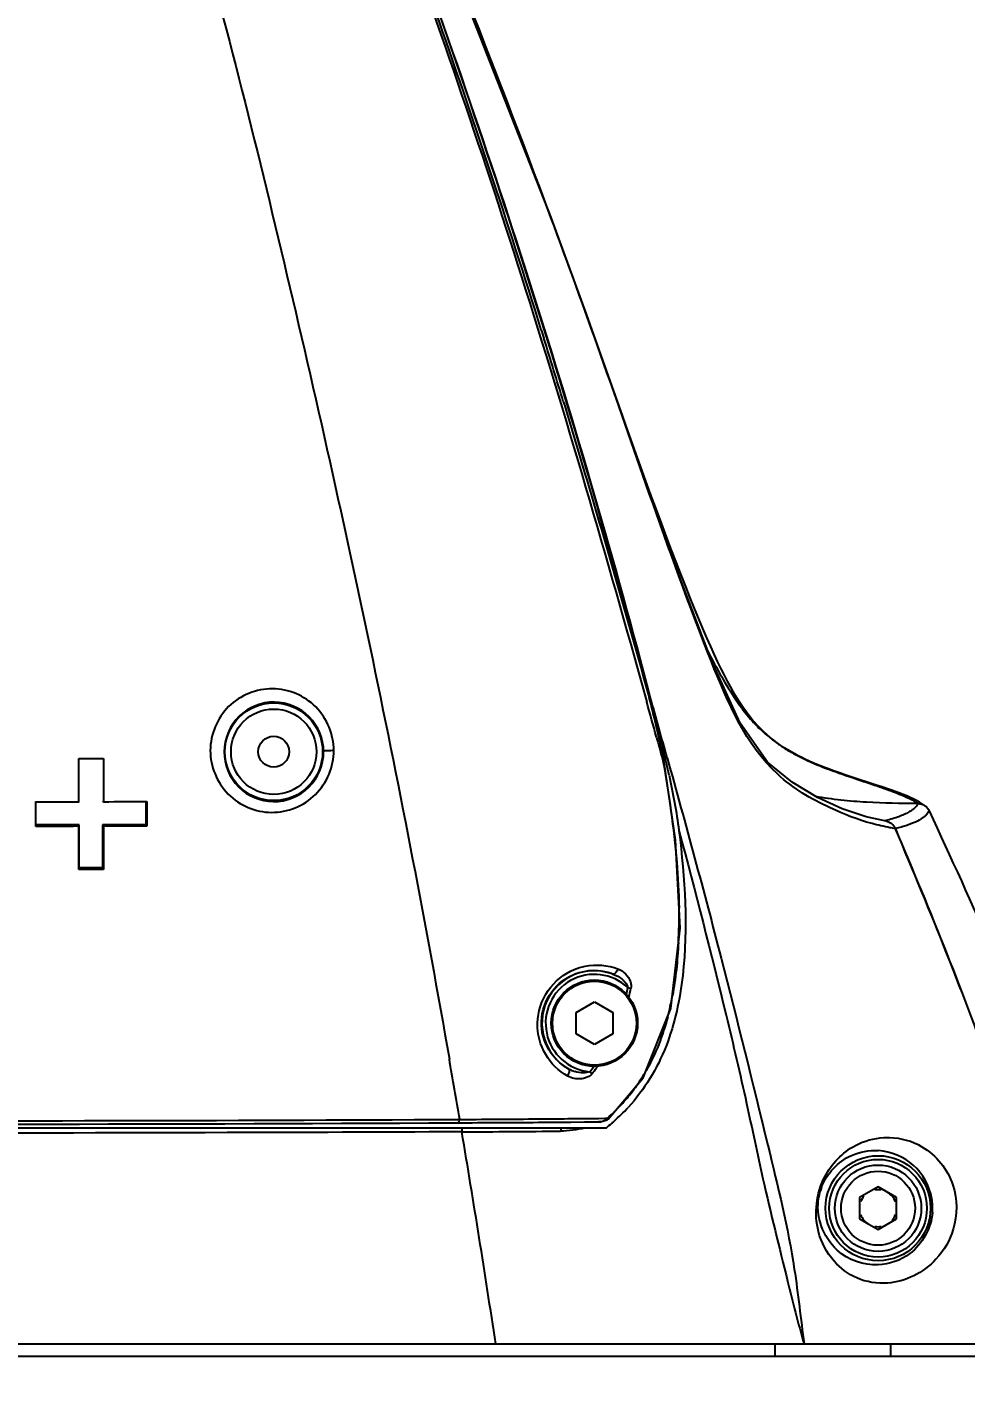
# Model space of a CAD drawing. Header units: millimetres. Extents: x 4086 to 8300, y 123 to 1549.
# Drawn here: x 7727.9 to 7746.93, y 1070.76 to 1098.19 of the extents above; entities that cross this region are included whole.
import ezdxf

# ---------------------------------------------------------------- set-up
doc = ezdxf.new("R2010")
doc.units = ezdxf.units.MM
for name, color, linetype in [('外形图', 7, 'Continuous'), ('尺寸标注', 7, 'Continuous'), ('运动范围', 7, 'Continuous')]:
    doc.layers.add(name, color=color, linetype=linetype)
doc.styles.add('思源黑', font='SourceHanSansCN-Normal.ttf')
doc.dimstyles.new('尺寸标注_1_4比例', dxfattribs={"dimtxt": 7, "dimasz": 6, "dimexe": 2, "dimexo": 1.5, "dimgap": 1, "dimtad": 1, "dimdec": 1, "dimlfac": 4, "dimdsep": 46, "dimtxsty": '思源黑', "dimcen": 0.09, "dimadec": 0, "dimazin": 0, "dimtp": 0.01, "dimtm": 0.01, "dimtfac": 1, "dimtdec": 1, "dimtofl": 0, "dimtmove": 0, "dimatfit": 3, "dimfxl": 1, "dimtolj": 1, "dimarcsym": 0})

# ---------------------------------------------------------------- blocks, each defined once
blk = doc.blocks.new('*D980')
at = {"layer": 'Defpoints', "color": 0}
for p in [(7715.4, 1094.563), (7727.9, 1010.479), (7715.4, 995.019)]:
    blk.add_point(p, dxfattribs=at)
at = {"layer": '尺寸标注', "color": 0, "lineweight": -2}
for p, q in [((7715.4, 1093.063), (7715.4, 993.019)), ((7727.9, 1008.979), (7727.9, 993.019)), ((7709.4, 995.019), (7703.4, 995.019)), ((7733.9, 995.019), (7739.9, 995.019))]:
    blk.add_line(p, q, dxfattribs=at)
at = {"layer": '尺寸标注', "color": 0}
for points in [[(7709.4, 994.019), (7709.4, 996.019), (7715.4, 995.019)], [(7733.9, 996.019), (7733.9, 994.019), (7727.9, 995.019)]]:
    blk.add_solid(points, dxfattribs=at)
at = {"layer": '尺寸标注', "color": 0, "insert": (7721.65, 999.643), "char_height": 7, "attachment_point": 5, "style": '思源黑'}
blk.add_mtext('\\A1;50', dxfattribs=at)
blk = doc.blocks.new('*D983')
at = {"layer": 'Defpoints', "color": 0}
for p in [(7737.954, 1108.508), (7756.117, 1021.008), (7954.12, 1021.008)]:
    blk.add_point(p, dxfattribs=at)
at = {"layer": '尺寸标注', "color": 0, "lineweight": -2}
for p, q in [((7739.454, 1108.508), (7956.12, 1108.508)), ((7954.12, 1102.508), (7954.12, 1027.008)), ((7757.617, 1021.008), (7956.12, 1021.008))]:
    blk.add_line(p, q, dxfattribs=at)
at = {"layer": '尺寸标注', "color": 0}
for points in [[(7955.12, 1102.508), (7953.12, 1102.508), (7954.12, 1108.508)], [(7953.12, 1027.008), (7955.12, 1027.008), (7954.12, 1021.008)]]:
    blk.add_solid(points, dxfattribs=at)
at = {"layer": '尺寸标注', "color": 0, "insert": (7949.491, 1064.758), "char_height": 7, "attachment_point": 5, "rotation": 90, "style": '思源黑'}
blk.add_mtext('\\A1;350', dxfattribs=at)
blk = doc.blocks.new('*D988')
at = {"layer": 'Defpoints', "color": 0}
for p in [(7845.965, 1108.508), (7727.9, 1017.2), (7727.9, 970.227)]:
    blk.add_point(p, dxfattribs=at)
at = {"layer": '尺寸标注', "color": 0, "lineweight": -2}
for p, q in [((7845.965, 1107.008), (7845.965, 968.227)), ((7727.9, 1015.7), (7727.9, 968.227)), ((7839.965, 970.227), (7733.9, 970.227))]:
    blk.add_line(p, q, dxfattribs=at)
at = {"layer": '尺寸标注', "color": 0}
for points in [[(7733.9, 971.227), (7733.9, 969.227), (7727.9, 970.227)], [(7839.965, 969.227), (7839.965, 971.227), (7845.965, 970.227)]]:
    blk.add_solid(points, dxfattribs=at)
at = {"layer": '尺寸标注', "color": 0, "insert": (7786.933, 974.856), "char_height": 7, "attachment_point": 5, "style": '思源黑'}
blk.add_mtext('\\A1;472.3', dxfattribs=at)
blk = doc.blocks.new('*D989')
at = {"layer": 'Defpoints', "color": 0}
for p in [(7667.75, 1108.508), (7727.9, 1015.325), (7727.9, 911.207)]:
    blk.add_point(p, dxfattribs=at)
at = {"layer": '尺寸标注', "color": 0, "lineweight": -2}
for p, q in [((7667.75, 1107.008), (7667.75, 909.207)), ((7727.9, 1013.825), (7727.9, 909.207)), ((7673.75, 911.207), (7721.9, 911.207))]:
    blk.add_line(p, q, dxfattribs=at)
at = {"layer": '尺寸标注', "color": 0}
for points in [[(7673.75, 912.207), (7673.75, 910.207), (7667.75, 911.207)], [(7721.9, 910.207), (7721.9, 912.207), (7727.9, 911.207)]]:
    blk.add_solid(points, dxfattribs=at)
at = {"layer": '尺寸标注', "color": 0, "insert": (7697.825, 915.832), "char_height": 7, "attachment_point": 5, "style": '思源黑'}
blk.add_mtext('\\A1;240.6', dxfattribs=at)
blk = doc.blocks.new('*D994')
at = {"layer": 'Defpoints', "color": 0}
for p in [(7715.4, 1071.508), (7727.9, 1012.325), (7715.4, 995.019)]:
    blk.add_point(p, dxfattribs=at)
at = {"layer": '尺寸标注', "color": 0, "lineweight": -2}
for p, q in [((7715.4, 1070.008), (7715.4, 993.019)), ((7727.9, 1010.825), (7727.9, 993.019)), ((7709.4, 995.019), (7703.4, 995.019)), ((7733.9, 995.019), (7739.9, 995.019))]:
    blk.add_line(p, q, dxfattribs=at)
at = {"layer": '尺寸标注', "color": 0}
for points in [[(7709.4, 994.019), (7709.4, 996.019), (7715.4, 995.019)], [(7733.9, 996.019), (7733.9, 994.019), (7727.9, 995.019)]]:
    blk.add_solid(points, dxfattribs=at)
at = {"layer": '尺寸标注', "color": 0, "insert": (7721.65, 999.643), "char_height": 7, "attachment_point": 5, "style": '思源黑'}
blk.add_mtext('\\A1;50', dxfattribs=at)
blk = doc.blocks.new('*D995')
at = {"layer": 'Defpoints', "color": 0}
for p in [(7715.4, 1084.172), (7727.9, 1012.325), (7715.4, 995.019)]:
    blk.add_point(p, dxfattribs=at)
at = {"layer": '尺寸标注', "color": 0, "lineweight": -2}
for p, q in [((7715.4, 1082.672), (7715.4, 993.019)), ((7727.9, 1010.825), (7727.9, 993.019)), ((7709.4, 995.019), (7703.4, 995.019)), ((7733.9, 995.019), (7739.9, 995.019))]:
    blk.add_line(p, q, dxfattribs=at)
at = {"layer": '尺寸标注', "color": 0}
for points in [[(7709.4, 994.019), (7709.4, 996.019), (7715.4, 995.019)], [(7733.9, 996.019), (7733.9, 994.019), (7727.9, 995.019)]]:
    blk.add_solid(points, dxfattribs=at)
at = {"layer": '尺寸标注', "color": 0, "insert": (7721.65, 999.643), "char_height": 7, "attachment_point": 5, "style": '思源黑'}
blk.add_mtext('\\A1;50', dxfattribs=at)
blk = doc.blocks.new('*D996')
at = {"layer": 'Defpoints', "color": 0}
for p in [(7715.4, 1084.172), (7727.9, 1013.825), (7715.4, 995.019)]:
    blk.add_point(p, dxfattribs=at)
at = {"layer": '尺寸标注', "color": 0, "lineweight": -2}
for p, q in [((7715.4, 1082.672), (7715.4, 993.019)), ((7727.9, 1012.325), (7727.9, 993.019)), ((7709.4, 995.019), (7703.4, 995.019)), ((7733.9, 995.019), (7739.9, 995.019))]:
    blk.add_line(p, q, dxfattribs=at)
at = {"layer": '尺寸标注', "color": 0}
for points in [[(7709.4, 994.019), (7709.4, 996.019), (7715.4, 995.019)], [(7733.9, 996.019), (7733.9, 994.019), (7727.9, 995.019)]]:
    blk.add_solid(points, dxfattribs=at)
at = {"layer": '尺寸标注', "color": 0, "insert": (7721.65, 999.643), "char_height": 7, "attachment_point": 5, "style": '思源黑'}
blk.add_mtext('\\A1;50', dxfattribs=at)

msp = doc.modelspace()

# ---------------------------------------------------------------- linework, layer by layer
at = {"layer": '外形图'}
for p, q in [((7738.5193, 1094.3368), (7738.522, 1094.3378)), ((7738.3235, 1092.0572), (7738.3764, 1091.8871)), ((7740.5396, 1088.7313), (7740.2767, 1089.4639)), ((7740.4421, 1084.5876), (7740.4615, 1084.518)), ((7740.5151, 1084.6081), (7740.5127, 1084.6075)), ((7740.6071, 1084.2447), (7740.5151, 1084.6081)), ((7740.7535, 1083.6063), (7740.6071, 1084.2447)), ((7740.8066, 1083.3332), (7740.7535, 1083.6063)), ((7728.9522, 1083.3687), (7729.431, 1083.3694)), ((7728.9522, 1082.4956), (7728.9522, 1083.3687)), ((7729.431, 1083.3694), (7729.4522, 1083.3694)), ((7729.4522, 1083.3694), (7729.4522, 1082.4963)), ((7740.8066, 1083.3332), (7740.7892, 1083.3301)), ((7741.0442, 1081.7224), (7740.8066, 1083.3332)), ((7728.0772, 1081.9958), (7728.0772, 1082.4946)), ((7728.0812, 1082.0241), (7728.081, 1082.5002)), ((7728.9522, 1082.4956), (7728.9542, 1082.5009)), ((7729.4522, 1082.4963), (7729.4313, 1082.5014)), ((7730.3044, 1082.5025), (7730.3044, 1082.3435)), ((7730.3044, 1082.4976), (7730.3272, 1082.4976)), ((7730.3044, 1082.3435), (7730.3045, 1082.0266)), ((7730.3272, 1082.4976), (7730.3272, 1081.9988)), ((7728.0772, 1081.9958), (7728.0812, 1082.0242)), ((7728.9522, 1081.9968), (7728.9543, 1082.0249)), ((7728.9522, 1081.1241), (7728.9522, 1081.9968)), ((7728.9545, 1081.1543), (7728.9543, 1082.0249)), ((7729.4522, 1081.9975), (7729.4315, 1082.0254)), ((7729.4315, 1082.0254), (7729.4316, 1081.1549)), ((7729.4522, 1081.9975), (7729.4522, 1081.1247)), ((7730.3272, 1081.9988), (7730.3044, 1082.0266)), ((7728.9522, 1081.1241), (7728.9545, 1081.1544)), ((7729.4522, 1081.1247), (7728.9522, 1081.1241)), ((7729.4316, 1081.1548), (7728.9545, 1081.1543)), ((7729.4522, 1081.1247), (7729.4316, 1081.155)), ((7740.1417, 1078.7106), (7740.0809, 1078.7254)), ((7739.0279, 1078.2231), (7739.4003, 1078.4381)), ((7739.0279, 1077.7931), (7739.0279, 1078.2231)), ((7739.4003, 1078.4381), (7739.7727, 1078.2231)), ((7739.7727, 1078.2231), (7739.7727, 1077.7931)), ((7739.4003, 1077.5781), (7739.0279, 1077.7931)), ((7739.7727, 1077.7931), (7739.4003, 1077.5781)), ((7739.3559, 1076.9865), (7739.3069, 1077.0237)), ((7739.681, 1076.0647), (7740.3907, 1076.9017)), ((7736.6358, 1076.0565), (7736.6704, 1076.0567)), ((7736.6704, 1076.0565), (7736.7149, 1076.0568)), ((7736.7149, 1076.0568), (7736.7897, 1076.0572)), ((7739.0837, 1076.0752), (7739.2009, 1076.0764)), ((7739.2009, 1076.0764), (7739.4808, 1076.0791)), ((7739.4808, 1076.0791), (7739.6118, 1076.0805)), ((7739.6118, 1076.0805), (7739.6345, 1076.0807)), ((7739.6345, 1076.0807), (7739.6663, 1076.081)), ((7739.661, 1076.0497), (7739.681, 1076.0647)), ((7739.6791, 1076.0668), (7739.6659, 1076.0815)), ((7739.6362, 1075.8831), (7714.9016, 1075.8831)), ((7736.6359, 1075.9899), (7736.6708, 1075.9901)), ((7736.7128, 1075.8058), (7736.637, 1075.8055)), ((7736.6708, 1075.9901), (7736.7156, 1075.9903)), ((7738.9231, 1076.0032), (7739.2022, 1076.0052)), ((7739.2022, 1076.0052), (7739.4767, 1076.0072)), ((7745.2678, 1075.6905), (7745.3849, 1075.692)), ((7745.1503, 1074.6911), (7744.7753, 1074.4746)), ((7745.5253, 1074.4746), (7745.1503, 1074.6911)), ((7744.7753, 1074.4746), (7744.7753, 1074.0416)), ((7745.5253, 1074.0416), (7745.5253, 1074.4746)), ((7744.7753, 1074.0416), (7745.1503, 1073.8251)), ((7745.1503, 1073.8251), (7745.5253, 1074.0416)), ((7707.1133, 1071.5081), (7748.686, 1071.5081)), ((7743.0558, 1071.5081), (7743.0558, 1071.2581)), ((7743.0558, 1071.5081), (7743.0558, 1071.2581)), ((7745.4003, 1071.5081), (7745.4003, 1071.2581)), ((7705.2789, 1071.2581), (7750.5162, 1071.2581))]:
    msp.add_line(p, q, dxfattribs=at)
for points in [[(7738.522, 1094.3378), (7735.4971, 1102.0475), (7732.3685, 1109.2879), (7730.6844, 1112.8797)], [(7740.5173, 1088.7482), (7739.9743, 1090.3051), (7739.2389, 1092.3755), (7738.522, 1094.3378)], [(7740.2767, 1089.4639), (7739.7771, 1090.8626), (7739.677, 1091.142)], [(7745.3138, 1082.0982), (7744.9105, 1082.1895), (7744.4226, 1082.3497), (7743.9206, 1082.579), (7743.4088, 1082.8902), (7742.9059, 1083.2984), (7742.3571, 1084.0873), (7741.7719, 1085.3573), (7741.1288, 1087.0408), (7740.5173, 1088.7483)], [(7744.7228, 1082.961), (7744.6398, 1082.9881), (7744.5567, 1083.0155), (7744.4736, 1083.0432), (7744.3907, 1083.0713), (7744.3082, 1083.0998), (7744.2263, 1083.1289), (7744.1449, 1083.1586), (7744.0645, 1083.189), (7743.9851, 1083.2201), (7743.9068, 1083.2519), (7743.8296, 1083.2845), (7743.7536, 1083.3181), (7743.6787, 1083.3526), (7743.6048, 1083.3882), (7743.5319, 1083.4251), (7743.46, 1083.4634), (7743.3888, 1083.5035), (7743.3181, 1083.5457), (7743.2477, 1083.5904), (7743.1772, 1083.638), (7743.1066, 1083.6887), (7743.036, 1083.7423), (7742.9661, 1083.7984), (7742.8976, 1083.8563), (7742.8309, 1083.9159), (7742.7668, 1083.977), (7742.7066, 1084.0385), (7742.6492, 1084.1012), (7742.5934, 1084.1666), (7742.5382, 1084.2355), (7742.4837, 1084.3078), (7742.4299, 1084.3835), (7742.3766, 1084.4624), (7742.3234, 1084.5454), (7742.2695, 1084.6334), (7742.2143, 1084.7277), (7742.1573, 1084.8291), (7742.0981, 1084.9387), (7742.0365, 1085.0571), (7741.9722, 1085.1852), (7741.9048, 1085.3241), (7741.8338, 1085.475), (7741.7591, 1085.6388), (7741.6809, 1085.815), (7741.5997, 1086.0026), (7741.516, 1086.2008), (7741.4298, 1086.4091), (7741.3414, 1086.6271), (7741.2508, 1086.8543), (7741.1581, 1087.0905), (7741.0629, 1087.3364), (7740.9649, 1087.5926), (7740.8637, 1087.86), (7740.759, 1088.1393), (7740.6503, 1088.4314), (7740.5396, 1088.7313)], [(7746.1132, 1082.4029), (7746.0517, 1082.4479), (7745.9894, 1082.4867), (7745.9267, 1082.5212), (7745.8629, 1082.5528), (7745.7975, 1082.5827), (7745.7298, 1082.6116), (7745.66, 1082.6397), (7745.5884, 1082.6673), (7745.515, 1082.6944), (7745.4402, 1082.7213), (7745.3642, 1082.748), (7745.2871, 1082.7745), (7745.2089, 1082.801), (7745.1299, 1082.8274), (7745.05, 1082.8539), (7744.9692, 1082.8805), (7744.7228, 1082.961)], [(7740.3907, 1076.9017), (7740.9515, 1078.3034), (7741.1358, 1079.9324), (7741.0442, 1081.7224)], [(7739.4806, 1076.0072), (7739.5233, 1076.0094), (7739.661, 1076.0497)], [(7736.7159, 1075.8831), (7736.7162, 1075.8697), (7736.7161, 1075.8562), (7736.7156, 1075.8429), (7736.7148, 1075.83), (7736.7136, 1075.8175), (7736.7119, 1075.8054)], [(7738.7195, 1075.8831), (7738.7195, 1075.8699), (7738.719, 1075.8567), (7738.718, 1075.8438), (7738.7165, 1075.8313), (7738.7145, 1075.8193)]]:
    msp.add_lwpolyline(points, dxfattribs=at)
for centre, radius in [((7732.9003, 1083.5081), 0.9908), ((7732.9003, 1083.5081), 0.8658), ((7732.9003, 1083.5081), 0.3125), ((7739.4003, 1078.0081), 0.875), ((7739.4003, 1078.0081), 0.85), ((7745.1503, 1074.2581), 1.0638), ((7745.1503, 1074.2581), 0.9888), ((7745.1503, 1074.2581), 0.875), ((7745.1503, 1074.2581), 0.75)]:
    msp.add_circle(centre, radius, dxfattribs=at)
for centre, radius, start, end in [((7564.4044, 1037.9203), 182.1501, 17.290145, 19.42958), ((7538.8363, 1029.9081), 208.9441, 16.887813, 17.255273), ((7381.9809, 985.0669), 372.02, 15.391329, 15.505283), ((7716.7904, 1078.5724), 24.4779, 13.3775, 14.27353), ((7364.4247, 978.9822), 390.6601, 15.500759, 15.684741), ((7698.2336, 1073.5326), 43.7269, 13.17638, 14.65417), ((7714.1494, 1077.2836), 27.375, 12.12498, 13.12573), ((7730.3102, 1080.1649), 10.8066, 357.21783, 0.91637), ((7739.4003, 1078.0081), 1.0638, 69.42714, 240.3996), ((7739.3891, 1078.0114), 1.0647, 68.80237, 73.05162), ((7739.4003, 1078.0081), 0.9888, 46.501, 264.58017), ((7734.1644, 1080.1588), 6.0877, 345.1274, 346.38116), ((7734.1662, 1080.1748), 6.1522, 344.56838, 346.23181), ((7735.0568, 1079.6674), 6.027, 345.31202, 349.41768), ((7489.1598, 1034.0775), 251.0452, 9.626041, 9.909309), ((7736.2162, 1079.3695), 3.8801, 322.80175, 324.80506), ((7736.1489, 1079.4065), 4.0176, 325.02778, 325.33905), ((7739.1855, 1077.6366), 0.6347, 240.69769, 253.44637), ((7736.161, 1079.3979), 4.0028, 322.95618, 325.02889), ((7737.1265, 1078.9457), 3.8276, 324.7663, 330.26911), ((7737.144, 1078.935), 3.8071, 320.17731, 324.74596), ((7737.0797, 1079.0835), 4.0955, 311.58553, 317.14841), ((7736.9859, 1079.0753), 4.0185, 314.61493, 317.39993), ((7737.0795, 1078.9888), 3.8911, 317.40446, 320.17661), ((7732.3487, 1788.4617), 712.4183, 270.3571682, 270.4942072), ((7736.8551, 1079.208), 4.2049, 311.95579, 314.61324), ((7736.8973, 1079.284), 4.3665, 310.83455, 311.62971), ((7727.1641, 2773.2901), 1697.3266, 269.6819176, 270.3197374), ((7732.397, 1837.0161), 761.223, 270.3248499, 270.4755119), ((7478.5634, 1032.3038), 261.7891, 8.612737, 9.565217), ((7736.7933, 1079.4052), 4.5263, 308.9092, 310.82758), ((7745.0803, 1074.2522), 1.1746, 9.72595, 86.58373), ((7745.0726, 1074.28), 1.1434, 159.13556, 169.48838), ((7745.1503, 1074.2581), 0.375, 139.9994, 160.00059), ((7745.1503, 1074.2581), 0.375, 79.9994, 100.0006), ((7745.1503, 1074.2581), 0.375, 19.99941, 60), ((7745.0915, 1074.255), 1.1631, 355.87082, 9.68007), ((7745.1503, 1074.2581), 0.375, 199.99941, 240), ((7745.1503, 1074.2581), 0.375, 319.9994, 340.00059), ((7745.1503, 1074.2581), 0.375, 259.9994, 280.0006)]:
    msp.add_arc(centre, radius, start, end, dxfattribs=at)
for points, knots in [([(7728.3809, 1116.6585), (7729.1654, 1115.3904), (7730.4566, 1112.7379), (7732.7559, 1107.511), (7735.2932, 1101.001), (7738.0507, 1092.9555), (7739.6475, 1087.4497), (7740.4421, 1084.5876)], [0, 0, 0, 0, 0.1302988, 0.2569974, 0.4992281, 0.7404428, 1, 1, 1, 1]), ([(7740.5381, 1084.5948), (7739.8173, 1087.3666), (7738.2103, 1092.8679), (7735.4154, 1100.9943), (7732.7802, 1107.657), (7730.4566, 1112.8889), (7729.1879, 1115.4649), (7728.4354, 1116.6823)], [0, 0, 0, 0, 0.2500125, 0.5000258, 0.7500419, 0.8750549, 1, 1, 1, 1]), ([(7728.477, 1116.6097), (7729.2232, 1115.3933), (7730.482, 1112.8225), (7732.7976, 1107.606), (7735.4186, 1100.9611), (7738.1994, 1092.8575), (7739.7966, 1087.3714), (7740.5127, 1084.6075)], [0, 0, 0, 0, 0.1249487, 0.2499629, 0.499978, 0.7499895, 1, 1, 1, 1]), ([(7738.5193, 1094.3368), (7737.3532, 1097.4836), (7734.8662, 1103.7195), (7732.1477, 1109.8598), (7730.6842, 1112.8796)], [0, 0, 0, 0, 0.500008, 1, 1, 1, 1]), ([(7728.3012, 1109.0908), (7730.4569, 1104.0696), (7733.247, 1093.398), (7735.5144, 1082.6921), (7736.46, 1077.2797)], [0, 0, 0, 0, 0.4986308, 1, 1, 1, 1]), ([(7738.7698, 1090.6061), (7738.9178, 1090.1187), (7739.5158, 1088.124), (7740.0879, 1086.1217), (7740.5112, 1084.6068)], [0, 0, 0, 0, 0.2446061, 1, 1, 1, 1]), ([(7740.5172, 1088.7481), (7740.5174, 1088.7476), (7740.5155, 1088.746), (7740.5142, 1088.7452), (7740.513, 1088.7445)], [0, 0, 0, 0, 0.2889012, 1, 1, 1, 1]), ([(7745.0273, 1082.0534), (7744.737, 1082.1326), (7744.0619, 1082.3902), (7742.6416, 1083.2368), (7741.6042, 1085.6754), (7740.9161, 1087.6076), (7740.513, 1088.7445)], [0, 0, 0, 0, 0.1068152, 0.2564582, 0.5718391, 1, 1, 1, 1]), ([(7740.5228, 1088.7334), (7740.5268, 1088.7338), (7740.5319, 1088.7344), (7740.539, 1088.733), (7740.5396, 1088.7313)], [0, 0, 0, 0, 0.6855296, 1, 1, 1, 1]), ([(7741.6998, 1085.5454), (7741.7897, 1085.3704), (7741.9656, 1085.0425), (7742.2327, 1084.6023), (7742.4539, 1084.2963), (7742.6208, 1084.1049), (7742.7627, 1083.9605), (7742.9311, 1083.8122), (7743.125, 1083.6633), (7743.3084, 1083.5433), (7743.4821, 1083.4453), (7743.6469, 1083.3626), (7743.8515, 1083.2693), (7744.1758, 1083.1382), (7744.6031, 1082.9921), (7745.0576, 1082.8397), (7745.3887, 1082.7249), (7745.6136, 1082.6388), (7745.7504, 1082.5799), (7745.8632, 1082.5223), (7745.9279, 1082.4801), (7745.9549, 1082.4584)], [0, 0, 0, 0, 0.1078921, 0.2039432, 0.282196, 0.3144993, 0.3431298, 0.3931649, 0.4374133, 0.4771039, 0.5132036, 0.5467072, 0.578218, 0.6364621, 0.7384641, 0.8257851, 0.8993571, 0.9305903, 0.9578421, 0.9809713, 1, 1, 1, 1]), ([(7734.118, 1083.5335), (7734.1174, 1083.8517), (7733.8482, 1084.5125), (7732.8744, 1084.9167), (7731.8895, 1084.5234), (7731.6149, 1083.8553), (7731.6144, 1083.534)], [0, 0, 0, 0, 0.2492708, 0.4975884, 0.7482891, 1, 1, 1, 1]), ([(7733.9121, 1083.5081), (7733.9115, 1083.7639), (7733.6954, 1084.2945), (7732.9136, 1084.6207), (7732.119, 1084.3069), (7731.8958, 1083.7677), (7731.8952, 1083.5081)], [0, 0, 0, 0, 0.2488869, 0.496313, 0.7473808, 1, 1, 1, 1]), ([(7731.6144, 1083.534), (7731.614, 1083.2152), (7731.8821, 1082.552), (7732.8582, 1082.1464), (7733.8446, 1082.5417), (7734.1185, 1083.2117), (7734.118, 1083.5335)], [0, 0, 0, 0, 0.2493014, 0.497663, 0.7483547, 1, 1, 1, 1]), ([(7731.8952, 1083.5081), (7731.8946, 1083.2516), (7732.1097, 1082.7184), (7732.8939, 1082.3903), (7733.6906, 1082.7061), (7733.9127, 1083.2478), (7733.9121, 1083.5081)], [0, 0, 0, 0, 0.248891, 0.4963947, 0.7474139, 1, 1, 1, 1]), ([(7734.118, 1083.5335), (7734.0693, 1083.5325), (7734.0179, 1083.5183), (7733.9155, 1083.5286), (7733.9121, 1083.5081)], [0, 0, 0, 0, 0.701295, 1, 1, 1, 1]), ([(7740.8753, 1083.3865), (7741.2501, 1082.0349), (7741.9604, 1079.4247), (7742.8122, 1075.9689), (7743.4414, 1073.3716), (7743.5826, 1072.0118), (7743.6504, 1071.5081)], [0, 0, 0, 0, 0.3446618, 0.6644803, 0.8751252, 1, 1, 1, 1]), ([(7745.9557, 1082.4584), (7745.6091, 1082.4571), (7745.0886, 1082.4663), (7744.3971, 1082.522), (7744.0532, 1082.5701), (7743.8826, 1082.6012)], [0, 0, 0, 0, 0.4998564, 0.7499535, 1, 1, 1, 1]), ([(7745.9557, 1082.4584), (7745.9439, 1082.4218), (7745.8997, 1082.3703), (7745.8244, 1082.3147), (7745.746, 1082.2686), (7745.6515, 1082.2231), (7745.4949, 1082.161), (7745.3654, 1082.1263), (7745.2736, 1082.1072)], [0, 0, 0, 0, 0.1464831, 0.2435695, 0.3586025, 0.4917369, 0.6428561, 1, 1, 1, 1]), ([(7745.9552, 1082.4581), (7745.9835, 1082.4579), (7746.0405, 1082.4487), (7746.0911, 1082.4206), (7746.1132, 1082.4029)], [0, 0, 0, 0, 0.4993941, 1, 1, 1, 1]), ([(7746.1132, 1082.4029), (7746.1355, 1082.385), (7746.1614, 1082.3555), (7746.1794, 1082.3219), (7746.1835, 1082.3132)], [0, 0, 0, 0, 0.7488905, 1, 1, 1, 1]), ([(7745.5004, 1081.9481), (7745.464, 1081.9544), (7745.305, 1081.9836), (7745.1475, 1082.0206), (7745.0273, 1082.0534)], [0, 0, 0, 0, 0.2286777, 1, 1, 1, 1]), ([(7746.1831, 1082.3139), (7746.1735, 1082.2823), (7746.1399, 1082.2369), (7746.0809, 1082.1862), (7745.9946, 1082.1273), (7745.8547, 1082.0559), (7745.7297, 1082.0111), (7745.6594, 1081.9904)], [0, 0, 0, 0, 0.1568517, 0.2558691, 0.37104, 0.6515671, 1, 1, 1, 1]), ([(7746.1834, 1082.3132), (7746.6241, 1081.3661), (7747.4803, 1079.486), (7748.2839, 1077.5823), (7748.6605, 1076.6331)], [0, 0, 0, 0, 0.5056745, 1, 1, 1, 1]), ([(7741.1131, 1081.9154), (7741.2359, 1080.9428), (7741.3355, 1079.4563), (7740.9326, 1077.52), (7740.4141, 1076.6564), (7740.0822, 1076.2981)], [0, 0, 0, 0, 0.5004863, 0.7506758, 1, 1, 1, 1]), ([(7741.1131, 1081.9154), (7741.444, 1080.671), (7741.919, 1078.8311), (7742.4731, 1076.4728), (7742.845, 1074.665), (7743.2524, 1073.0442), (7743.528, 1071.9287), (7743.6504, 1071.5081)], [0, 0, 0, 0, 0.3605688, 0.5320657, 0.678335, 0.8773285, 1, 1, 1, 1]), ([(7745.5004, 1081.9481), (7745.8569, 1081.1061), (7746.5569, 1079.4173), (7747.5336, 1076.8495), (7748.3349, 1074.239), (7748.7144, 1072.4188), (7748.6758, 1071.5081)], [0, 0, 0, 0, 0.2502213, 0.500425, 0.7505819, 1, 1, 1, 1]), ([(7745.6594, 1081.9904), (7745.6469, 1081.9867), (7745.5945, 1081.9719), (7745.5415, 1081.9592), (7745.5011, 1081.9506)], [0, 0, 0, 0, 0.239487, 1, 1, 1, 1]), ([(7748.686, 1071.5081), (7748.7198, 1072.4192), (7748.3386, 1074.2385), (7747.5358, 1076.8495), (7746.5583, 1079.4173), (7745.8588, 1081.1067), (7745.5022, 1081.9489)], [0, 0, 0, 0, 0.2494345, 0.4995867, 0.7497849, 1, 1, 1, 1]), ([(7738.8587, 1076.9349), (7738.6774, 1077.0361), (7738.355, 1077.3505), (7738.1817, 1078.0204), (7738.4013, 1078.7016), (7738.781, 1079.0071), (7738.9896, 1079.0942)], [0, 0, 0, 0, 0.234783, 0.4823586, 0.7444081, 1, 1, 1, 1]), ([(7738.9896, 1079.0942), (7739.0616, 1079.1243), (7739.3494, 1079.2138), (7739.6706, 1079.1879), (7739.8784, 1079.1084)], [0, 0, 0, 0, 0.259647, 1, 1, 1, 1]), ([(7739.8784, 1079.1084), (7739.9918, 1079.0649), (7740.1285, 1078.9278), (7740.1524, 1078.7546), (7740.1417, 1078.7106)], [0, 0, 0, 0, 0.7284298, 1, 1, 1, 1]), ([(7738.8749, 1077.0831), (7738.7127, 1077.173), (7738.4219, 1077.4538), (7738.2654, 1078.0605), (7738.4769, 1078.6774), (7738.8337, 1078.942), (7739.0256, 1079.0119)], [0, 0, 0, 0, 0.2320145, 0.4793892, 0.744502, 1, 1, 1, 1]), ([(7739.3559, 1076.9865), (7739.3471, 1076.9748), (7739.3262, 1076.9537), (7739.3017, 1076.9371), (7739.2889, 1076.9297)], [0, 0, 0, 0, 0.4991493, 1, 1, 1, 1]), ([(7717.7327, 1076.0474), (7719.284, 1076.0376), (7725.5851, 1076.0213), (7731.8862, 1076.0351), (7736.6358, 1076.0565)], [0, 0, 0, 0, 0.2462051, 1, 1, 1, 1]), ([(7736.6359, 1075.9899), (7736.6423, 1075.9896), (7736.6599, 1076.0142), (7736.6639, 1076.0357), (7736.6698, 1076.0528)], [0, 0, 0, 0, 0.2603649, 1, 1, 1, 1]), ([(7736.637, 1075.8055), (7735.0759, 1075.7985), (7728.777, 1075.7803), (7722.478, 1075.7668), (7717.7402, 1075.7968)], [0, 0, 0, 0, 0.2478272, 1, 1, 1, 1]), ([(7744.0693, 1074.8931), (7744.2051, 1075.1567), (7744.5744, 1075.5431), (7745.0685, 1075.6794), (7745.2678, 1075.6905)], [0, 0, 0, 0, 0.5977934, 1, 1, 1, 1]), ([(7745.3849, 1075.692), (7745.6116, 1075.6854), (7746.1764, 1075.527), (7746.7643, 1074.7926), (7746.7575, 1073.8709), (7746.3024, 1073.0722), (7745.7063, 1072.7665), (7745.3423, 1072.7398)], [0, 0, 0, 0, 0.1556591, 0.3848808, 0.5888891, 0.7495368, 1, 1, 1, 1]), ([(7744.0042, 1074.6872), (7744.1092, 1074.9623), (7744.4808, 1075.3533), (7744.9685, 1075.4353), (7745.1503, 1075.4246)], [0, 0, 0, 0, 0.6178946, 1, 1, 1, 1]), ([(7745.3423, 1072.7398), (7745.1331, 1072.7245), (7744.716, 1072.7909), (7744.2006, 1073.1814), (7743.8183, 1073.9011), (7743.8987, 1074.562), (7744.0693, 1074.8931)], [0, 0, 0, 0, 0.2099483, 0.4025412, 0.6273211, 1, 1, 1, 1]), ([(7745.1503, 1073.1116), (7744.8576, 1073.1003), (7744.1451, 1073.3362), (7743.8789, 1074.1136), (7743.9484, 1074.4886)], [0, 0, 0, 0, 0.4344705, 1, 1, 1, 1]), ([(7746.2516, 1074.1713), (7746.2285, 1073.8552), (7745.9291, 1073.3029), (7745.3778, 1073.1204), (7745.1503, 1073.1116)], [0, 0, 0, 0, 0.5819661, 1, 1, 1, 1])]:
    msp.add_open_spline(points, degree=3, knots=knots, dxfattribs=at)
for points in [[(7740.513, 1088.7445), (7739.8642, 1090.6141), (7739.2069, 1092.4811), (7738.5193, 1094.3368)], [(7740.6042, 1084.2358), (7740.6544, 1084.0244), (7740.7016, 1083.8122), (7740.7424, 1083.5988)], [(7740.6586, 1083.8048), (7740.7021, 1083.6466), (7740.7456, 1083.4883), (7740.789, 1083.33)], [(7740.7424, 1083.5988), (7740.7594, 1083.5095), (7740.7753, 1083.4199), (7740.7892, 1083.3301)], [(7740.7892, 1083.3301), (7740.9099, 1082.6489), (7741.0108, 1081.963), (7741.0681, 1081.2736)], [(7740.9138, 1083.0336), (7740.9931, 1082.6634), (7741.0657, 1082.291), (7741.1131, 1081.9154)], [(7728.0772, 1082.4946), (7728.3689, 1082.4949), (7728.6606, 1082.4952), (7728.9522, 1082.4956)], [(7729.4522, 1082.4963), (7729.7363, 1082.4967), (7730.0203, 1082.4971), (7730.3044, 1082.4976)], [(7745.5022, 1081.9489), (7745.4709, 1082.0227), (7745.3926, 1082.084), (7745.3138, 1082.0982)], [(7728.9522, 1081.9968), (7728.6606, 1081.9964), (7728.3689, 1081.9961), (7728.0772, 1081.9958)], [(7728.9544, 1082.0248), (7728.6633, 1082.0245), (7728.3722, 1082.0243), (7728.0812, 1082.0241)], [(7730.3045, 1082.0265), (7730.0135, 1082.0261), (7729.7225, 1082.0257), (7729.4315, 1082.0254)], [(7730.3272, 1081.9988), (7730.0356, 1081.9983), (7729.7439, 1081.9979), (7729.4522, 1081.9975)], [(7741.0681, 1081.2736), (7741.094, 1080.9623), (7741.1108, 1080.65), (7741.1154, 1080.3377)], [(7741.1041, 1079.6403), (7741.0861, 1079.2785), (7741.0481, 1078.9166), (7740.9813, 1078.5606)], [(7739.0256, 1079.0119), (7739.2367, 1079.0888), (7739.4846, 1079.0953), (7739.6995, 1079.0298)], [(7739.8784, 1079.1084), (7739.8624, 1079.0618), (7739.8207, 1078.9882), (7739.7741, 1079.004)], [(7739.7741, 1079.004), (7739.9033, 1078.955), (7740.0482, 1078.8596), (7740.081, 1078.7254)], [(7740.8868, 1078.1393), (7740.787, 1077.7602), (7740.6446, 1077.3878), (7740.4502, 1077.0475)], [(7738.8587, 1076.9349), (7738.8849, 1076.9771), (7738.9173, 1077.0572), (7738.8749, 1077.0831)], [(7738.9885, 1076.887), (7738.9433, 1076.8962), (7738.8989, 1076.9124), (7738.8587, 1076.9349)], [(7739.2889, 1076.9297), (7739.2014, 1076.879), (7739.0876, 1076.8668), (7738.9885, 1076.887)], [(7739.175, 1077.0025), (7739.1176, 1077.0028), (7739.0597, 1077.0118), (7739.0047, 1077.0282)], [(7739.3069, 1077.0237), (7739.2666, 1077.0048), (7739.2196, 1077.0023), (7739.175, 1077.0025)], [(7738.4936, 1076.0699), (7738.6903, 1076.0716), (7738.887, 1076.0734), (7739.0837, 1076.0752)], [(7739.6663, 1076.081), (7739.6261, 1076.0279), (7739.5472, 1076.0077), (7739.4806, 1076.0072)], [(7736.7156, 1075.9903), (7737.2646, 1075.9929), (7737.8135, 1075.9959), (7738.3624, 1075.9994)], [(7738.3624, 1075.9994), (7738.5493, 1076.0006), (7738.7362, 1076.0019), (7738.9231, 1076.0032)], [(7739.2022, 1075.8831), (7739.0432, 1075.8432), (7738.8784, 1075.8207), (7738.7145, 1075.8193)]]:
    msp.add_open_spline(points, degree=3, dxfattribs=at)
at = {"layer": '运动范围'}
msp.add_arc((7715.4003, 1108.5081), 215.4751, 10, 225, dxfattribs=at)

# ---------------------------------------------------------------- dimensions: what is measured, and where the dimension line sits
at = {"layer": '尺寸标注'}
for base, p1, p2, picture, middle in [((7727.9003, 911.2073), (7667.7501, 1108.5081), (7727.9003, 1015.3247), '*D989', (7697.8252, 915.8316)), ((7727.9003, 970.2266), (7845.9651, 1108.5081), (7727.9003, 1017.1997), '*D988', (7786.9327, 974.8557))]:
    dim = msp.add_linear_dim(base=base, p1=p1, p2=p2, dimstyle='尺寸标注_1_4比例', dxfattribs=at)
    dim.commit()
    dim.dimension.update_dxf_attribs({"geometry": picture, "text_midpoint": middle})
dim = msp.add_linear_dim(base=(7954.1203, 1021.0081), p1=(7737.9541, 1108.5081), p2=(7756.1168, 1021.0081), angle=90, dimstyle='尺寸标注_1_4比例', dxfattribs=at)
dim.commit()
dim.dimension.update_dxf_attribs({"geometry": '*D983', "text_midpoint": (7954.1203, 1064.7581), "dimtype": 160})
for p1, p2, picture in [((7727.9003, 1010.4789), (7715.4003, 1094.5633), '*D980'), ((7727.9003, 1012.3247), (7715.4003, 1084.1722), '*D995'), ((7727.9003, 1013.8247), (7715.4003, 1084.1722), '*D996'), ((7727.9003, 1012.3247), (7715.4003, 1071.5081), '*D994')]:
    dim = msp.add_linear_dim(base=(7715.4003, 995.0185), p1=p1, p2=p2, dimstyle='尺寸标注_1_4比例', dxfattribs=at)
    dim.commit()
    dim.dimension.update_dxf_attribs({"geometry": picture, "text_midpoint": (7721.6503, 995.0185), "dimtype": 160})

doc.saveas('drawing.dxf')
